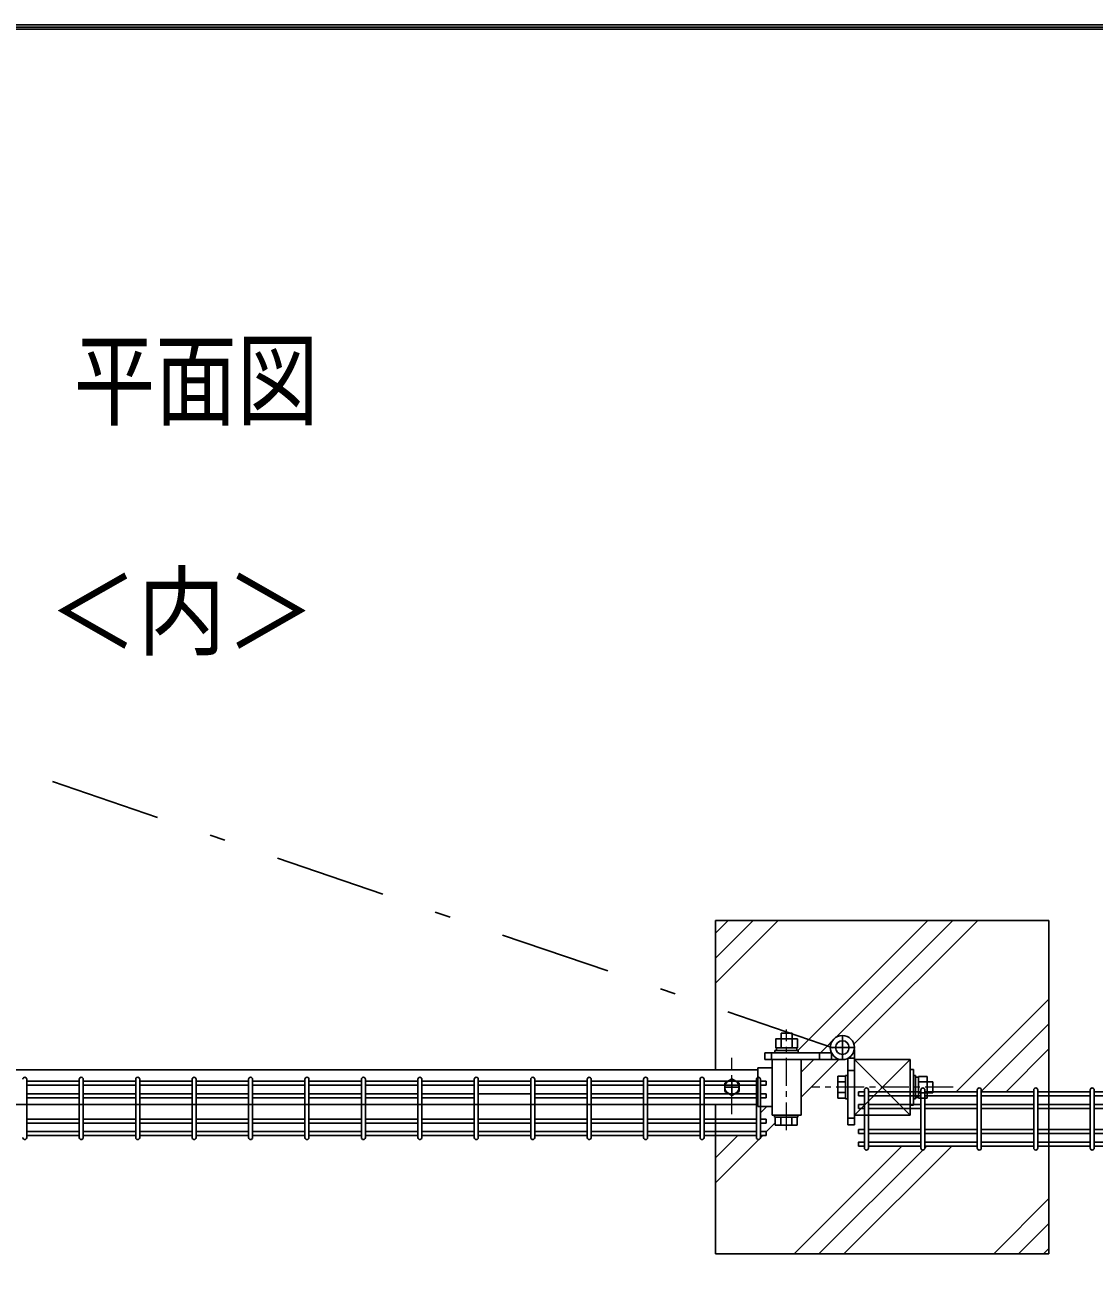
# Model space of a CAD drawing. Units: millimetres, scale not verified. Extents: x -4425 to 4425, y -3150 to 3150.
# Drawn here: x -2233 to -1271, y 1809 to 2925 of the extents above; entities that cross this region are included whole.
import ezdxf
from ezdxf.enums import TextEntityAlignment as Align

# ---------------------------------------------------------------- set-up
doc = ezdxf.new("R2010")
doc.units = ezdxf.units.MM
doc.header["$LTSCALE"] = 20
doc.linetypes.add('USER1', pattern=[2, 1.25, -0.25, 0.25, -0.25])
doc.linetypes.add('USER3', pattern=[10.7, 5, -2.5, 0.7, -2.5])
for name, color, linetype, lineweight in [('0-0_WAKU', 7, 'Continuous', 25), ('0-1_0', 7, 'Continuous', 25), ('0-2_外形線', 7, 'Continuous', 25), ('0-3_軸線', 1, 'USER1', 9), ('0-7_扉縦枠', 7, 'Continuous', 25), ('0-8_J200', 3, 'Continuous', 25), ('1-0_ハッチング', 4, 'Continuous', 25), ('1-1_扉横枠', 7, 'Continuous', 25), ('1-3_丁番', 3, 'Continuous', 25)]:
    doc.layers.add(name, color=color, linetype=linetype, lineweight=lineweight)
doc.layers.add('1-4_D-TITLE', color=7, linetype='Continuous')
doc.styles.add('ＭＳ ゴシック', font='')
doc.styles.get('ＭＳ ゴシック').set_extended_font_data('MS Gothic')

msp = doc.modelspace()

# ---------------------------------------------------------------- linework, layer by layer
at = {"layer": '0-0_WAKU'}
msp.add_line((-4048.01, 2922.98), (4197.99, 2922.98), dxfattribs=at)
msp.add_lwpolyline([(-4050.01, 2924.98), (4199.99, 2924.98), (4199.99, -2925.02), (-4050.01, -2925.02)], close=True, dxfattribs=at)
msp.add_lwpolyline([(-4046.01, -2921.02), (-4046.01, 2920.98), (4195.99, 2920.98)], dxfattribs=at)
at = {"layer": '0-1_0'}
for p, q in [((-1612.03, 2119.14), (-1312.03, 2119.14)), ((-1612.03, 1984.64), (-1612.03, 2119.14)), ((-1312.03, 1819.14), (-1312.03, 2119.14)), ((-1612.03, 1819.14), (-1612.03, 1953.64)), ((-1612.03, 1819.14), (-1312.03, 1819.14))]:
    msp.add_line(p, q, dxfattribs=at)
at = {"layer": '0-2_外形線'}
for p, q in [((-1487.03, 1994.14), (-1437.03, 1994.14)), ((-1437.03, 1994.14), (-1487.03, 1944.14)), ((-1437.03, 1944.14), (-1487.03, 1994.14)), ((-1437.03, 1944.14), (-1487.03, 1994.14)), ((-1437.03, 1994.14), (-1487.03, 1944.14)), ((-1487.03, 1994.14), (-1487.03, 1944.14)), ((-1487.03, 1994.14), (-1487.03, 1944.14)), ((-1437.03, 1944.14), (-1437.03, 1994.14)), ((-1487.03, 1944.14), (-1437.03, 1944.14))]:
    msp.add_line(p, q, dxfattribs=at)
at = {"layer": '0-3_軸線'}
for p, q in [((-1548.03, 1930.48), (-1548.03, 2020.95)), ((-1597.23, 1944.99), (-1597.23, 1995.56)), ((-1597.23, 1944.99), (-1597.23, 1995.56)), ((-1398.22, 1969.14), (-1525.84, 1969.14)), ((-1398.35, 1969.14), (-1525.71, 1969.14))]:
    msp.add_line(p, q, dxfattribs=at)
at = {"layer": '0-7_扉縦枠'}
for p, q in [((-1561.03, 1994.14), (-1535.03, 1994.14)), ((-1561.03, 1944.14), (-1561.03, 1994.14))]:
    msp.add_line(p, q, dxfattribs=at)
msp.add_lwpolyline([(-1561.03, 1944.14), (-1535.03, 1944.14), (-1535.03, 1994.14)], dxfattribs=at)
at = {"layer": '0-8_J200'}
for p, q in [((-2231.54, 1923.84), (-2231.54, 1976.24)), ((-2184.37, 1923.84), (-2184.37, 1976.24)), ((-2180.77, 1923.84), (-2180.77, 1976.24)), ((-2133.6, 1923.84), (-2133.6, 1976.24)), ((-2130, 1923.84), (-2130, 1976.24)), ((-2082.83, 1923.84), (-2082.83, 1976.24)), ((-2079.23, 1923.84), (-2079.23, 1976.24)), ((-2032.06, 1923.84), (-2032.06, 1976.24)), ((-2028.46, 1923.84), (-2028.46, 1976.24)), ((-1981.29, 1923.84), (-1981.29, 1976.24)), ((-1977.69, 1923.84), (-1977.69, 1976.24)), ((-1930.52, 1923.84), (-1930.52, 1976.24)), ((-1926.92, 1923.84), (-1926.92, 1976.24)), ((-1879.75, 1923.84), (-1879.75, 1976.24)), ((-1876.15, 1923.84), (-1876.15, 1976.24)), ((-1828.98, 1923.84), (-1828.98, 1976.24)), ((-1825.38, 1923.84), (-1825.38, 1976.24)), ((-1778.21, 1923.84), (-1778.21, 1976.24)), ((-1774.61, 1923.84), (-1774.61, 1976.24)), ((-1727.44, 1923.84), (-1727.44, 1976.24)), ((-1723.84, 1923.84), (-1723.84, 1976.24)), ((-1676.68, 1923.84), (-1676.68, 1976.24)), ((-1673.08, 1923.84), (-1673.08, 1976.24)), ((-1625.91, 1923.84), (-1625.91, 1976.24)), ((-1622.31, 1923.84), (-1622.31, 1976.24)), ((-1575.14, 1923.84), (-1575.14, 1976.24)), ((-1571.54, 1923.84), (-1571.54, 1976.24)), ((-2184.37, 1974.44), (-2231.54, 1974.44)), ((-2184.37, 1970.84), (-2231.54, 1970.84)), ((-2133.6, 1974.44), (-2180.77, 1974.44)), ((-2133.6, 1970.84), (-2180.77, 1970.84)), ((-2082.83, 1974.44), (-2130, 1974.44)), ((-2082.83, 1970.84), (-2130, 1970.84)), ((-2032.06, 1974.44), (-2079.23, 1974.44)), ((-2032.06, 1970.84), (-2079.23, 1970.84)), ((-1981.29, 1974.44), (-2028.46, 1974.44)), ((-1981.29, 1970.84), (-2028.46, 1970.84)), ((-1930.52, 1974.44), (-1977.69, 1974.44)), ((-1930.52, 1970.84), (-1977.69, 1970.84)), ((-1879.75, 1974.44), (-1926.92, 1974.44)), ((-1879.75, 1970.84), (-1926.92, 1970.84)), ((-1828.98, 1974.44), (-1876.15, 1974.44)), ((-1828.98, 1970.84), (-1876.15, 1970.84)), ((-1778.21, 1974.44), (-1825.38, 1974.44)), ((-1778.21, 1970.84), (-1825.38, 1970.84)), ((-1727.44, 1974.44), (-1774.61, 1974.44)), ((-1727.44, 1970.84), (-1774.61, 1970.84)), ((-1676.68, 1974.44), (-1723.84, 1974.44)), ((-1676.68, 1970.84), (-1723.84, 1970.84)), ((-1625.91, 1974.44), (-1673.08, 1974.44)), ((-1625.91, 1970.84), (-1673.08, 1970.84)), ((-1575.14, 1974.44), (-1622.31, 1974.44)), ((-1575.14, 1970.84), (-1622.31, 1970.84)), ((-1571.52, 1974.44), (-1566.32, 1974.44)), ((-1571.52, 1970.84), (-1566.32, 1970.84)), ((-1566.32, 1974.44), (-1566.32, 1970.84)), ((-1478.03, 1964.94), (-1483.23, 1964.94)), ((-1483.23, 1964.94), (-1483.23, 1961.34)), ((-1478.03, 1914.34), (-1478.03, 1966.74)), ((-1474.43, 1914.34), (-1474.43, 1966.74)), ((-1427.26, 1964.94), (-1474.43, 1964.94)), ((-1427.26, 1914.34), (-1427.26, 1966.74)), ((-1423.66, 1914.34), (-1423.66, 1966.74)), ((-1376.49, 1964.94), (-1423.66, 1964.94)), ((-1376.49, 1914.34), (-1376.49, 1966.74)), ((-1372.89, 1914.34), (-1372.89, 1966.74)), ((-1325.72, 1964.94), (-1372.89, 1964.94)), ((-1325.72, 1914.34), (-1325.72, 1966.74)), ((-1322.12, 1914.34), (-1322.12, 1966.74)), ((-1274.95, 1964.94), (-1322.12, 1964.94)), ((-1274.95, 1914.34), (-1274.95, 1966.74)), ((-1271.35, 1914.34), (-1271.35, 1966.74)), ((-1224.18, 1964.94), (-1271.35, 1964.94)), ((-2184.37, 1963.14), (-2231.54, 1963.14)), ((-2184.37, 1959.54), (-2231.54, 1959.54)), ((-2133.6, 1963.14), (-2180.77, 1963.14)), ((-2133.6, 1959.54), (-2180.77, 1959.54)), ((-2082.83, 1963.14), (-2130, 1963.14)), ((-2082.83, 1959.54), (-2130, 1959.54)), ((-2032.06, 1963.14), (-2079.23, 1963.14)), ((-2032.06, 1959.54), (-2079.23, 1959.54)), ((-1981.29, 1963.14), (-2028.46, 1963.14)), ((-1981.29, 1959.54), (-2028.46, 1959.54)), ((-1930.52, 1963.14), (-1977.69, 1963.14)), ((-1930.52, 1959.54), (-1977.69, 1959.54)), ((-1879.75, 1963.14), (-1926.92, 1963.14)), ((-1879.75, 1959.54), (-1926.92, 1959.54)), ((-1828.98, 1963.14), (-1876.15, 1963.14)), ((-1828.98, 1959.54), (-1876.15, 1959.54)), ((-1778.21, 1963.14), (-1825.38, 1963.14)), ((-1727.44, 1963.14), (-1774.61, 1963.14)), ((-1727.44, 1959.54), (-1774.61, 1959.54)), ((-1676.68, 1963.14), (-1723.84, 1963.14)), ((-1676.68, 1959.54), (-1723.84, 1959.54)), ((-1625.91, 1963.14), (-1673.08, 1963.14)), ((-1625.91, 1959.54), (-1673.08, 1959.54)), ((-1575.14, 1963.14), (-1622.31, 1963.14)), ((-1575.14, 1959.54), (-1622.31, 1959.54)), ((-1571.52, 1963.14), (-1566.32, 1963.14)), ((-1571.52, 1959.54), (-1566.32, 1959.54)), ((-1566.32, 1963.14), (-1566.32, 1959.54)), ((-1478.03, 1961.34), (-1483.23, 1961.34)), ((-1478.03, 1953.64), (-1483.23, 1953.64)), ((-1483.23, 1953.64), (-1483.23, 1950.04)), ((-1427.26, 1961.34), (-1474.43, 1961.34)), ((-1427.26, 1953.64), (-1474.43, 1953.64)), ((-1376.49, 1961.34), (-1423.66, 1961.34)), ((-1376.49, 1953.64), (-1423.66, 1953.64)), ((-1325.72, 1961.34), (-1372.89, 1961.34)), ((-1325.72, 1953.64), (-1372.89, 1953.64)), ((-1274.95, 1961.34), (-1322.12, 1961.34)), ((-1274.95, 1953.64), (-1322.12, 1953.64)), ((-1224.18, 1961.34), (-1271.35, 1961.34)), ((-1224.18, 1953.64), (-1271.35, 1953.64)), ((-1478.03, 1950.04), (-1483.23, 1950.04)), ((-1427.26, 1950.04), (-1474.43, 1950.04)), ((-1376.49, 1950.04), (-1423.66, 1950.04)), ((-1325.72, 1950.04), (-1372.89, 1950.04)), ((-1274.95, 1950.04), (-1322.12, 1950.04)), ((-1224.18, 1950.04), (-1271.35, 1950.04)), ((-2184.37, 1940.54), (-2231.54, 1940.54)), ((-2184.37, 1936.94), (-2231.54, 1936.94)), ((-2133.6, 1940.54), (-2180.77, 1940.54)), ((-2133.6, 1936.94), (-2180.77, 1936.94)), ((-2082.83, 1940.54), (-2130, 1940.54)), ((-2082.83, 1936.94), (-2130, 1936.94)), ((-2032.06, 1940.54), (-2079.23, 1940.54)), ((-2032.06, 1936.94), (-2079.23, 1936.94)), ((-1981.29, 1940.54), (-2028.46, 1940.54)), ((-1981.29, 1936.94), (-2028.46, 1936.94)), ((-1930.52, 1940.54), (-1977.69, 1940.54)), ((-1930.52, 1936.94), (-1977.69, 1936.94)), ((-1879.75, 1940.54), (-1926.92, 1940.54)), ((-1879.75, 1936.94), (-1926.92, 1936.94)), ((-1828.98, 1940.54), (-1876.15, 1940.54)), ((-1828.98, 1936.94), (-1876.15, 1936.94)), ((-1778.21, 1940.54), (-1825.38, 1940.54)), ((-1778.21, 1936.94), (-1825.38, 1936.94)), ((-1727.44, 1940.54), (-1774.61, 1940.54)), ((-1727.44, 1936.94), (-1774.61, 1936.94)), ((-1676.68, 1940.54), (-1723.84, 1940.54)), ((-1676.68, 1936.94), (-1723.84, 1936.94)), ((-1625.91, 1940.54), (-1673.08, 1940.54)), ((-1625.91, 1936.94), (-1673.08, 1936.94)), ((-1575.14, 1940.54), (-1622.31, 1940.54)), ((-1575.14, 1936.94), (-1622.31, 1936.94)), ((-1571.52, 1940.54), (-1566.32, 1940.54)), ((-1571.52, 1936.94), (-1566.32, 1936.94)), ((-1566.32, 1940.54), (-1566.32, 1936.94)), ((-1478.03, 1931.04), (-1483.23, 1931.04)), ((-1483.23, 1931.04), (-1483.23, 1927.44)), ((-1427.26, 1931.04), (-1474.43, 1931.04)), ((-1376.49, 1931.04), (-1423.66, 1931.04)), ((-1325.72, 1931.04), (-1372.89, 1931.04)), ((-1274.95, 1931.04), (-1322.12, 1931.04)), ((-1224.18, 1931.04), (-1271.35, 1931.04)), ((-2184.37, 1929.24), (-2231.54, 1929.24)), ((-2184.37, 1925.64), (-2231.54, 1925.64)), ((-2133.6, 1929.24), (-2180.77, 1929.24)), ((-2133.6, 1925.64), (-2180.77, 1925.64)), ((-2082.83, 1929.24), (-2130, 1929.24)), ((-2082.83, 1925.64), (-2130, 1925.64)), ((-2032.06, 1929.24), (-2079.23, 1929.24)), ((-2032.06, 1925.64), (-2079.23, 1925.64)), ((-1981.29, 1929.24), (-2028.46, 1929.24)), ((-1981.29, 1925.64), (-2028.46, 1925.64)), ((-1930.52, 1929.24), (-1977.69, 1929.24)), ((-1930.52, 1925.64), (-1977.69, 1925.64)), ((-1879.75, 1929.24), (-1926.92, 1929.24)), ((-1879.75, 1925.64), (-1926.92, 1925.64)), ((-1828.98, 1929.24), (-1876.15, 1929.24)), ((-1828.98, 1925.64), (-1876.15, 1925.64)), ((-1778.21, 1929.24), (-1825.38, 1929.24)), ((-1778.21, 1925.64), (-1825.38, 1925.64)), ((-1727.44, 1929.24), (-1774.61, 1929.24)), ((-1727.44, 1925.64), (-1774.61, 1925.64)), ((-1676.68, 1929.24), (-1723.84, 1929.24)), ((-1676.68, 1925.64), (-1723.84, 1925.64)), ((-1625.91, 1929.24), (-1673.08, 1929.24)), ((-1625.91, 1925.64), (-1673.08, 1925.64)), ((-1575.14, 1929.24), (-1622.31, 1929.24)), ((-1575.14, 1925.64), (-1622.31, 1925.64)), ((-1571.52, 1929.24), (-1566.32, 1929.24)), ((-1571.52, 1925.64), (-1566.32, 1925.64)), ((-1566.32, 1929.24), (-1566.32, 1925.64)), ((-1478.03, 1927.44), (-1483.23, 1927.44)), ((-1427.26, 1927.44), (-1474.43, 1927.44)), ((-1427.26, 1919.74), (-1474.43, 1919.74)), ((-1376.49, 1927.44), (-1423.66, 1927.44)), ((-1376.49, 1919.74), (-1423.66, 1919.74)), ((-1325.72, 1927.44), (-1372.89, 1927.44)), ((-1325.72, 1919.74), (-1372.89, 1919.74)), ((-1274.95, 1927.44), (-1322.12, 1927.44)), ((-1274.95, 1919.74), (-1322.12, 1919.74)), ((-1224.18, 1927.44), (-1271.35, 1927.44)), ((-1224.18, 1919.74), (-1271.35, 1919.74)), ((-1478.03, 1916.14), (-1483.23, 1916.14)), ((-1427.26, 1916.14), (-1474.43, 1916.14)), ((-1376.49, 1916.14), (-1423.66, 1916.14)), ((-1325.72, 1916.14), (-1372.89, 1916.14)), ((-1274.95, 1916.14), (-1322.12, 1916.14)), ((-1224.18, 1916.14), (-1271.35, 1916.14))]:
    msp.add_line(p, q, dxfattribs=at)
msp.add_lwpolyline([(-1478.03, 1919.74), (-1483.23, 1919.74), (-1483.23, 1916.14)], dxfattribs=at)
for centre, start, end in [((-2233.34, 1976.24), 0, 180), ((-2182.57, 1976.24), 0, 180), ((-2131.8, 1976.24), 0, 180), ((-2081.03, 1976.24), 0, 180), ((-2030.26, 1976.24), 0, 180), ((-1979.49, 1976.24), 0, 180), ((-1928.72, 1976.24), 0, 180), ((-1877.95, 1976.24), 0, 180), ((-1827.18, 1976.24), 0, 180), ((-1776.41, 1976.24), 0, 180), ((-1725.64, 1976.24), 0, 180), ((-1674.88, 1976.24), 0, 180), ((-1624.11, 1976.24), 0, 180), ((-1573.34, 1976.24), 0, 180), ((-1476.23, 1966.74), 0, 180), ((-1425.46, 1966.74), 0, 180), ((-1374.69, 1966.74), 0, 180), ((-1323.92, 1966.74), 0, 180), ((-1273.15, 1966.74), 0, 180), ((-2233.34, 1923.84), 180, 0), ((-2182.57, 1923.84), 180, 0), ((-2131.8, 1923.84), 180, 0), ((-2081.03, 1923.84), 180, 0), ((-2030.26, 1923.84), 180, 0), ((-1979.49, 1923.84), 180, 0), ((-1928.72, 1923.84), 180, 0), ((-1877.95, 1923.84), 180, 0), ((-1827.18, 1923.84), 180, 0), ((-1776.41, 1923.84), 180, 0), ((-1725.64, 1923.84), 180, 0), ((-1674.88, 1923.84), 180, 0), ((-1624.11, 1923.84), 180, 0), ((-1573.34, 1923.84), 180, 0), ((-1476.23, 1914.34), 180, 0), ((-1425.46, 1914.34), 180, 0), ((-1374.69, 1914.34), 180, 0), ((-1323.92, 1914.34), 180, 0), ((-1273.15, 1914.34), 180, 0)]:
    msp.add_arc(centre, 1.8, start, end, dxfattribs=at)
at = {"layer": '1-0_ハッチング', "linetype": 'USER3'}
msp.add_line((-1506.32, 2004.64), (-2532.43, 2354.7), dxfattribs=at)
at = {"layer": '1-0_ハッチング'}
for p, q in [((-1612.03, 2062.8), (-1555.69, 2119.14)), ((-1612.03, 2085.25), (-1578.14, 2119.14)), ((-1612.03, 2107.7), (-1600.59, 2119.14)), ((-1503.81, 2013.86), (-1398.53, 2119.14)), ((-1487.49, 2007.73), (-1376.08, 2119.14)), ((-1395.58, 1964.94), (-1312.03, 2048.49)), ((-1372.89, 1965.18), (-1312.03, 2026.04)), ((-1350.68, 1964.94), (-1312.03, 2003.59)), ((-1535.03, 1960.19), (-1501.08, 1994.14)), ((-1535.03, 1982.64), (-1523.53, 1994.14)), ((-1571.54, 1946.13), (-1565.98, 1951.69)), ((-1437.07, 1944.18), (-1437.03, 1944.22)), ((-1566.33, 1928.89), (-1558.19, 1937.03)), ((-1612.03, 1905.64), (-1592.03, 1925.64)), ((-1612.03, 1883.19), (-1573.17, 1922.05)), ((-1571.56, 1923.66), (-1569.58, 1925.64)), ((-1541.38, 1819.14), (-1444.38, 1916.14)), ((-1518.93, 1819.14), (-1425.52, 1912.55)), ((-1496.48, 1819.14), (-1399.48, 1916.14)), ((-1423.66, 1914.41), (-1421.93, 1916.14)), ((-1361.77, 1819.14), (-1312.03, 1868.88)), ((-1339.32, 1819.14), (-1312.03, 1846.43)), ((-1316.87, 1819.14), (-1312.03, 1823.98))]:
    msp.add_line(p, q, dxfattribs=at)
for points in [[(-1537.98, 2002.14), (-1526.66, 2013.46), (-1420.98, 2119.14)], [(-1517.53, 2000.14), (-1510.87, 2006.81), (-1506.91, 2010.76)]]:
    msp.add_lwpolyline(points, dxfattribs=at)
at = {"layer": '1-1_扉横枠'}
for p, q in [((-1574.03, 1986.59), (-1561.03, 1986.59)), ((-1574.03, 1986.59), (-1574.03, 1951.69)), ((-2588.03, 1984.64), (-1574.03, 1984.64)), ((-1603.73, 1972.89), (-1597.23, 1976.64)), ((-1590.73, 1972.89), (-1597.23, 1976.64)), ((-1597.23, 1969.32), (-1597.23, 1975.73)), ((-1597.41, 1969.14), (-1603.82, 1969.14)), ((-1603.73, 1965.39), (-1603.73, 1972.89)), ((-1603.73, 1965.39), (-1597.23, 1961.64)), ((-1597.32, 1969.14), (-1597.14, 1969.14)), ((-1597.23, 1969.05), (-1597.23, 1969.23)), ((-1597.23, 1968.96), (-1597.23, 1962.55)), ((-1590.73, 1965.39), (-1597.23, 1961.64)), ((-1597.05, 1969.14), (-1590.64, 1969.14)), ((-1590.73, 1965.39), (-1590.73, 1972.89)), ((-2588.03, 1953.64), (-1574.03, 1953.64)), ((-1574.03, 1951.69), (-1561.03, 1951.69))]:
    msp.add_line(p, q, dxfattribs=at)
msp.add_circle((-1597.23, 1969.14), 6.5, dxfattribs=at)
at = {"layer": '1-3_丁番'}
for p, q in [((-1553.02, 2017.64), (-1543.02, 2017.64)), ((-1553.02, 2012.64), (-1553.02, 2017.64)), ((-1552.92, 2012.64), (-1552.92, 2004.64)), ((-1543.11, 2012.64), (-1543.11, 2004.64)), ((-1543.02, 2017.64), (-1543.02, 2012.64)), ((-1538.2, 2004.64), (-1538.2, 2012.64)), ((-1567.59, 2000.14), (-1507.68, 2000.14)), ((-1567.59, 1994.14), (-1567.59, 2000.14)), ((-1558.52, 2002.14), (-1537.52, 2002.14)), ((-1558.52, 2000.14), (-1558.52, 2002.14)), ((-1558.52, 2000.14), (-1537.52, 2000.14)), ((-1557.22, 2002.14), (-1557.22, 2004.64)), ((-1538.82, 2004.64), (-1538.82, 2002.14)), ((-1537.52, 2002.14), (-1537.52, 2000.14)), ((-1507.59, 1994.14), (-1507.59, 2000.14)), ((-1487.03, 1935.3), (-1487.03, 2003.09)), ((-1567.59, 1994.14), (-1499.8, 1994.14)), ((-1487.03, 1995.3), (-1493.03, 1995.3)), ((-1493.03, 1935.3), (-1493.03, 1995.21)), ((-1495.03, 1978.98), (-1502.03, 1978.98)), ((-1502.03, 1978.98), (-1502.03, 1959.35)), ((-1495.03, 1979.66), (-1495.03, 1958.66)), ((-1495.03, 1979.66), (-1493.03, 1979.66)), ((-1437.03, 1985.14), (-1434.03, 1985.14)), ((-1437.02, 1979.61), (-1437.02, 1958.61)), ((-1434.03, 1953.14), (-1434.03, 1985.14)), ((-1434.02, 1979.61), (-1432.02, 1979.61)), ((-1432.02, 1979.61), (-1432.02, 1958.61)), ((-1432.02, 1978.31), (-1429.52, 1978.31)), ((-1421.52, 1978.93), (-1429.52, 1978.93)), ((-1429.52, 1978.93), (-1429.52, 1959.3)), ((-1421.52, 1959.3), (-1421.52, 1978.93)), ((-1495.03, 1974.07), (-1502.03, 1974.07)), ((-1495.03, 1964.26), (-1502.03, 1964.26)), ((-1421.52, 1974.02), (-1429.52, 1974.02)), ((-1421.52, 1964.2), (-1429.52, 1964.2)), ((-1421.52, 1974.11), (-1416.52, 1974.11)), ((-1416.52, 1964.11), (-1421.52, 1964.11)), ((-1416.52, 1974.11), (-1416.52, 1964.11)), ((-1502.03, 1959.35), (-1495.03, 1959.35)), ((-1495.03, 1958.66), (-1493.03, 1958.66)), ((-1437.03, 1953.14), (-1434.03, 1953.14)), ((-1432.02, 1958.61), (-1434.02, 1958.61)), ((-1429.52, 1959.91), (-1432.02, 1959.91)), ((-1429.52, 1959.3), (-1421.52, 1959.3)), ((-1558.87, 1944.14), (-1558.87, 1942.14)), ((-1558.87, 1942.14), (-1537.87, 1942.14)), ((-1537.87, 1944.14), (-1558.19, 1944.14)), ((-1558.19, 1942.14), (-1558.19, 1935.14)), ((-1553.28, 1942.14), (-1553.28, 1935.14)), ((-1543.46, 1942.14), (-1543.46, 1935.14)), ((-1538.56, 1935.14), (-1538.56, 1942.14)), ((-1537.87, 1942.14), (-1537.87, 1944.14)), ((-1558.19, 1935.14), (-1538.56, 1935.14)), ((-1487.03, 1935.3), (-1493.03, 1935.3))]:
    msp.add_line(p, q, dxfattribs=at)
at = {"layer": '1-3_丁番', "color": 2}
for p, q in [((-1497.88, 2005), (-1497.88, 2015.76)), ((-1498.07, 2004.82), (-1508.83, 2004.82)), ((-1497.97, 2004.82), (-1497.79, 2004.82)), ((-1497.88, 2004.73), (-1497.88, 2004.91)), ((-1497.88, 2004.64), (-1497.88, 1993.88)), ((-1497.71, 2004.82), (-1486.95, 2004.82))]:
    msp.add_line(p, q, dxfattribs=at)
at = {"layer": '1-3_丁番', "color": 4}
for p, q in [((-1561.59, 1994.14), (-1561.59, 2000.16)), ((-1518.59, 1994.14), (-1518.59, 2000.15)), ((-1487.03, 1984.3), (-1493.03, 1984.3)), ((-1487.03, 1941.3), (-1493.05, 1941.3))]:
    msp.add_line(p, q, dxfattribs=at)
at = {"layer": '1-3_丁番'}
msp.add_lwpolyline([(-1538.2, 2012.64), (-1557.83, 2012.64), (-1557.83, 2004.64), (-1538.2, 2004.64)], dxfattribs=at)
for radius in [10.85, 6.15]:
    msp.add_circle((-1497.89, 2004.82), radius, dxfattribs=at)

# ---------------------------------------------------------------- texts
at = {"layer": '0-2_外形線', "style": 'ＭＳ ゴシック', "width": 0.9}
msp.add_text('＜内＞', height=64.96, dxfattribs=at).set_placement((-2211.78, 2345.15), align=Align.BOTTOM_LEFT)
at = {"layer": '1-4_D-TITLE', "style": 'ＭＳ ゴシック', "width": 0.8}
msp.add_text('平面図', height=67.3, dxfattribs=at).set_placement((-2189.39, 2551.5), align=Align.BOTTOM_LEFT)

doc.saveas('drawing.dxf')
